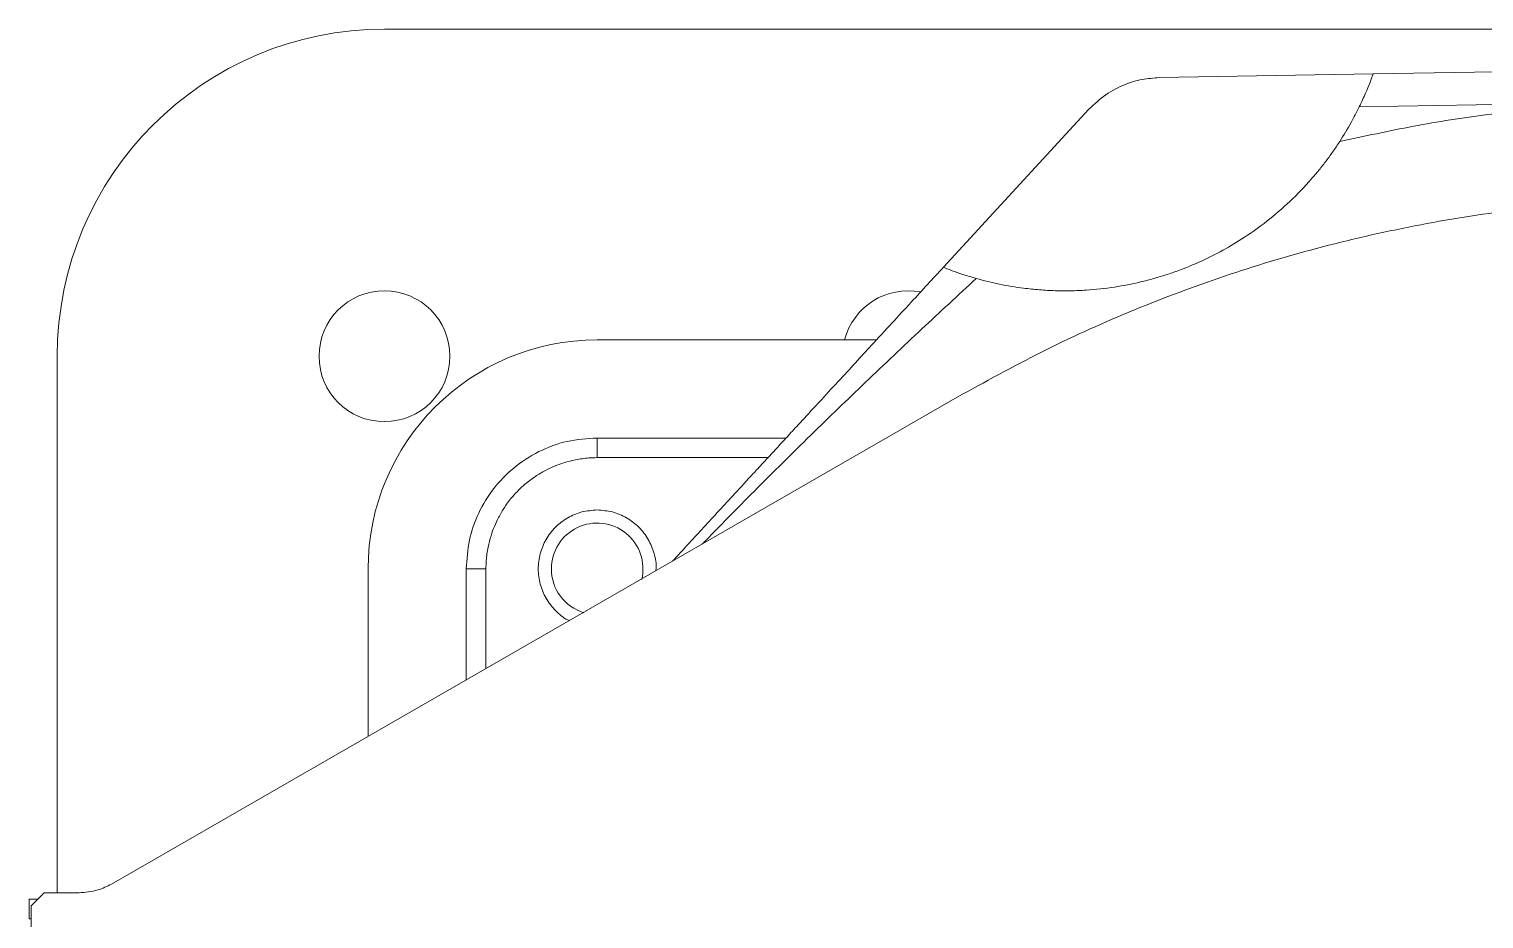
# Model space of a CAD drawing. Header units: millimetres. Extents: x 169 to 14583, y -399 to 10804.
# Drawn here: x 6867 to 7089.3, y 6756.8 to 6892.8 of the extents above; entities that cross this region are included whole.
import ezdxf

# ---------------------------------------------------------------- set-up
doc = ezdxf.new("R2010")
doc.units = ezdxf.units.MM
doc.header["$LTSCALE"] = 35

msp = doc.modelspace()

# ---------------------------------------------------------------- linework, layer by layer
at = {"color": 7, "linetype": 'Continuous', "lineweight": 18}
for p, q in [((6921.279, 6892.797), (7321.279, 6892.797)), ((7072.352, 6885.943), (7039.699, 6885.373)), ((7072.352, 6885.943), (7102.572, 6886.471)), ((7028.928, 6880.538), (7006.679, 6856.385)), ((7070.231, 6880.905), (7102.659, 6881.471)), ((6996.464, 6845.297), (6953.779, 6845.297)), ((6871.279, 6760.797), (6871.279, 6842.797)), ((6879.595, 6762.131), (7009.522, 6836.927)), ((6953.779, 6830.297), (6982.647, 6830.297)), ((6953.779, 6827.297), (6979.883, 6827.297)), ((6918.779, 6810.297), (6918.779, 6784.688)), ((6933.779, 6793.323), (6933.779, 6810.297)), ((6936.779, 6795.05), (6936.779, 6810.297)), ((6867.279, 6758.797), (6869.279, 6760.797)), ((6869.279, 6760.797), (6874.606, 6760.797)), ((6868.279, 6759.797), (6866.979, 6759.797)), ((6867.279, 6652.797), (6867.279, 6758.797)), ((6867.279, 6756.797), (6866.979, 6756.797))]:
    msp.add_line(p, q, dxfattribs=at)
msp.add_circle((6921.279, 6842.797), 10, dxfattribs=at)
for centre, radius, start, end in [((6921.279, 6842.797), 50, 90, 180), ((7001.279, 6842.797), 10, 79.09823, 165.52249), ((6953.779, 6810.297), 35, 90, 180), ((6953.779, 6810.297), 7, 346.62901, 180), ((6953.779, 6810.297), 7, 180, 253.17078)]:
    msp.add_arc(centre, radius, start, end, dxfattribs=at)
for points, knots in [([(7028.928, 6880.538), (7029.75, 6881.322), (7031.394, 6882.888), (7034.233, 6884.336), (7037.031, 6885.19), (7038.809, 6885.312), (7039.699, 6885.373)], [0, 0, 0, 0, 0.2798991, 0.5597983, 0.7798991, 1, 1, 1, 1]), ([(7072.352, 6885.943), (7072.346, 6885.925), (7072.333, 6885.89), (7072.197, 6885.513), (7071.865, 6884.617), (7071.18, 6882.944), (7070.565, 6881.621), (7070.231, 6880.905)], [0, 0, 0, 0, 0.1157118, 0.2324543, 0.4701646, 0.7130705, 1, 1, 1, 1]), ([(7067.24, 6875.608), (7070.988, 6876.42), (7078.481, 6878.045), (7092.017, 6880.182), (7101.848, 6880.95), (7107.856, 6881.42)], [0, 0, 0, 0, 0.2800671, 0.5600108, 1, 1, 1, 1]), ([(7067.24, 6875.608), (7067.842, 6876.572), (7068.916, 6878.295), (7069.83, 6880.108), (7070.231, 6880.905)], [0, 0, 0, 0, 0.5599817, 1, 1, 1, 1]), ([(7011.704, 6854.675), (7012.881, 6854.369), (7015.285, 6853.745), (7018.524, 6853.226), (7021.368, 6852.928), (7023.77, 6852.797), (7026.149, 6852.784), (7029.172, 6852.911), (7032.72, 6853.294), (7036.185, 6853.967), (7038.883, 6854.668), (7040.92, 6855.292), (7043.344, 6856.145), (7046.2, 6857.342), (7049.489, 6858.999), (7052.832, 6861.008), (7056.26, 6863.472), (7059.68, 6866.405), (7062.284, 6869.116), (7064.095, 6871.262), (7065.213, 6872.692), (7066.265, 6874.135), (7066.917, 6875.12), (7067.24, 6875.608)], [0, 0, 0, 0, 0.0563731, 0.1150784, 0.1536202, 0.1918379, 0.2298096, 0.267616, 0.337131, 0.4008133, 0.4346333, 0.4675459, 0.4997757, 0.5536251, 0.6108664, 0.6724116, 0.7390301, 0.8135637, 0.8882572, 0.9170765, 0.9452868, 0.9729174, 1, 1, 1, 1]), ([(7009.522, 6836.927), (7013.812, 6839.289), (7022.391, 6844.015), (7035.814, 6850.014), (7049.571, 6855.181), (7063.867, 6859.491), (7078.648, 6862.87), (7093.853, 6865.337), (7104.087, 6866.093), (7109.203, 6866.471)], [0, 0, 0, 0, 0.1400011, 0.2800022, 0.4200032, 0.5600043, 0.7066695, 0.8533348, 1, 1, 1, 1]), ([(6965.306, 6811.473), (6965.528, 6811.714), (6966.405, 6812.666), (6967.988, 6814.385), (6970.125, 6816.704), (6972.419, 6819.195), (6974.943, 6821.935), (6976.921, 6824.081), (6978.367, 6825.651), (6979.207, 6826.564), (6980.359, 6827.813), (6981.418, 6828.963), (6982.221, 6829.835), (6982.515, 6830.155), (6982.65, 6830.301), (6983.297, 6831.004), (6984.448, 6832.253), (6986.092, 6834.037), (6988.131, 6836.25), (6990.513, 6838.836), (6993.19, 6841.742), (6995.926, 6844.713), (6998.767, 6847.797), (7001.626, 6850.9), (7004.244, 6853.742), (7005.878, 6855.516), (7006.679, 6856.385)], [0, 0, 0, 0, 0.0161107, 0.0634732, 0.1147003, 0.1710293, 0.2299623, 0.2980221, 0.3146927, 0.3350659, 0.3591419, 0.3983619, 0.4120837, 0.4174726, 0.419799, 0.4218801, 0.4645155, 0.503445, 0.541296, 0.6126241, 0.6763851, 0.7355032, 0.8109187, 0.8820415, 0.9422068, 1, 1, 1, 1]), ([(7006.679, 6856.385), (7006.748, 6856.357), (7006.888, 6856.3), (7007.973, 6855.881), (7009.631, 6855.29), (7010.995, 6854.885), (7011.704, 6854.675)], [0, 0, 0, 0, 0.2318652, 0.4694239, 0.7242533, 1, 1, 1, 1]), ([(6969.823, 6814.073), (6972.481, 6816.788), (6977.969, 6822.395), (6986.3, 6830.633), (6994.829, 6838.888), (7003.257, 6846.866), (7008.932, 6852.113), (7011.704, 6854.675)], [0, 0, 0, 0, 0.19545039, 0.40353548, 0.60354229, 0.80642948, 1, 1, 1, 1]), ([(6933.779, 6810.297), (6933.872, 6811.763), (6934.059, 6814.695), (6935.547, 6818.882), (6937.845, 6822.654), (6940.976, 6825.885), (6944.807, 6828.358), (6949.171, 6829.989), (6952.243, 6830.194), (6953.779, 6830.297)], [0, 0, 0, 0, 0.1400121, 0.2800242, 0.4200363, 0.5600485, 0.706699, 0.8533495, 1, 1, 1, 1]), ([(6936.779, 6810.297), (6936.789, 6810.722), (6936.815, 6811.833), (6937.064, 6813.538), (6937.513, 6815.282), (6938.068, 6816.805), (6938.752, 6818.273), (6939.666, 6819.826), (6940.703, 6821.2), (6941.746, 6822.33), (6942.876, 6823.373), (6944.25, 6824.409), (6945.802, 6825.324), (6947.271, 6826.008), (6948.793, 6826.563), (6950.538, 6827.012), (6952.242, 6827.26), (6953.354, 6827.287), (6953.779, 6827.297)], [0, 0, 0, 0, 0.0477646, 0.1249773, 0.1930443, 0.25, 0.3069544, 0.3750227, 0.4522352, 0.5, 0.5477641, 0.6249773, 0.6930443, 0.75, 0.8069544, 0.8750227, 0.9522357, 1, 1, 1, 1]), ([(6953.779, 6819.297), (6952.993, 6819.237), (6951.423, 6819.118), (6949.227, 6818.173), (6947.342, 6816.736), (6945.895, 6814.848), (6944.986, 6812.654), (6944.675, 6810.296), (6944.987, 6807.943), (6945.891, 6805.736), (6947.358, 6803.895), (6948.636, 6802.756), (6949.451, 6802.43), (6949.538, 6802.395)], [0, 0, 0, 0, 0.0988192, 0.1976385, 0.2964577, 0.395277, 0.4940962, 0.5929155, 0.6917347, 0.790554, 0.8893732, 0.9881925, 1, 1, 1, 1]), ([(6962.739, 6809.995), (6962.753, 6810.096), (6962.881, 6810.972), (6962.534, 6812.657), (6961.673, 6814.847), (6960.213, 6816.736), (6958.331, 6818.173), (6956.135, 6819.118), (6954.564, 6819.237), (6953.779, 6819.297)], [0, 0, 0, 0, 0.0211631, 0.1843026, 0.3474421, 0.5105816, 0.673721, 0.8368605, 1, 1, 1, 1]), ([(6936.779, 6810.297), (6936.338, 6810.297), (6935.458, 6810.297), (6934.472, 6810.297), (6933.883, 6810.297), (6933.814, 6810.297), (6933.779, 6810.297)], [0, 0, 0, 0, 0.2796189, 0.5592379, 0.779619, 1, 1, 1, 1]), ([(6874.606, 6760.797), (6875.586, 6760.871), (6877.338, 6761.002), (6878.905, 6761.786), (6879.595, 6762.131)], [0, 0, 0, 0, 0.5596634, 1, 1, 1, 1]), ([(6866.979, 6756.797), (6866.979, 6757.19), (6866.979, 6757.975), (6866.979, 6758.969), (6866.979, 6759.658), (6866.979, 6759.751), (6866.979, 6759.797)], [0, 0, 0, 0, 0.2499813, 0.4999813, 0.7498045, 1, 1, 1, 1])]:
    msp.add_open_spline(points, degree=3, knots=knots, dxfattribs=at)
msp.add_open_spline([(6953.779, 6827.297), (6953.779, 6827.69), (6953.779, 6828.476), (6953.779, 6829.468), (6953.779, 6830.162), (6953.779, 6830.252), (6953.779, 6830.297)], degree=3, dxfattribs=at)

doc.saveas('drawing.dxf')
